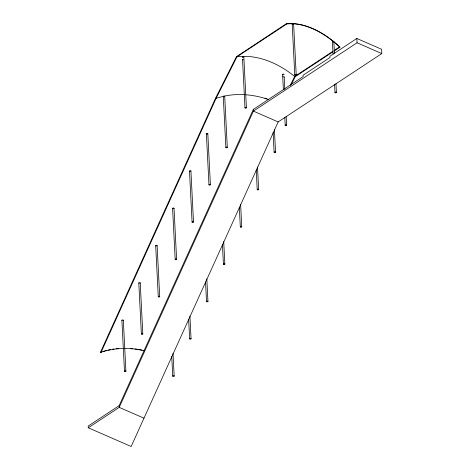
<?xml version="1.0" encoding="UTF-8"?>
<svg xmlns="http://www.w3.org/2000/svg" width="470" height="470" viewBox="0 0 470 470"><rect width="100%" height="100%" fill="white"/><g stroke="black" fill="none" stroke-linecap="round" stroke-linejoin="round"><path stroke-width="0.7" d="M123.034 348.511A73.755 59.714 24.4 0 0 105.515 350.955L100.463 352.277L215.483 98.33L236.416 56.717L286.318 23.735A81.322 50.314 56.6 0 1 339.986 47.159L333.935 51.148M101.062 352.336L216.083 98.389L237.009 56.782L286.806 23.947L290.454 23.741A81.322 50.314 56.6 0 1 335.656 43.469L339.986 47.159M119.151 405.651L253.336 109.398L303.132 76.557L303.068 75.265L329.987 57.516L329.922 56.224L356.836 38.475L381.581 49.274L381.805 53.58L278.17 121.918L131.159 446.5L88.284 427.788L88.196 426.067L119.151 405.651L119.239 407.373L88.284 427.788M290.16 85.505L294.69 76.487L332.836 51.336M291.265 84.547L295.225 76.675L332.725 51.941M334.047 50.537L339.493 46.941M381.805 53.58L357.053 42.782L253.424 111.12L119.239 407.373L143.985 418.177M216.071 98.148L215.483 98.33L225.764 95.821A73.755 59.714 24.4 0 1 244.382 94.676M236.416 56.717L236.998 56.541L236.522 56.57M237.009 56.782C258.012 54.162 278.722 63.485 294.69 76.487M286.318 23.735L286.806 23.947M278.17 121.918L253.424 111.12L253.336 109.398M356.836 38.475L357.053 42.782M333.841 41.566L334.429 53.186M335.974 83.689L336.414 92.402M332.407 41.671L333.036 54.021M334.581 84.518L334.987 92.508M293.627 24.017L296.206 74.853M292.199 24.123L294.772 74.959M284.18 77.004L284.808 89.429M286.177 116.472L286.618 125.243M282.611 74.507L283.387 89.758M284.785 117.359L285.19 125.349M274.404 129.632L275.549 152.215A0.717 0.388 -2.9 0 1 274.48 152.603A0.717 0.388 -2.9 0 1 274.462 151.928A0.717 0.388 -2.9 0 1 275.549 152.215M273.117 132.611L274.11 152.28M257.507 166.938L258.647 189.522A0.717 0.388 -2.9 0 1 257.584 189.909A0.717 0.388 -2.9 0 1 257.566 189.234A0.717 0.388 -2.9 0 1 258.647 189.522M256.221 169.917L257.213 189.586M243.83 56.852L246.409 107.689M242.532 59.561L244.976 107.794M240.611 204.244L241.75 226.828A0.717 0.388 -2.9 0 1 240.687 227.216A0.717 0.388 -2.9 0 1 240.663 226.54A0.717 0.388 -2.9 0 1 241.75 226.828M239.324 207.223L240.317 226.893M224.713 96.409L227.298 147.398A0.717 0.388 -2.9 0 1 226.234 147.786A0.717 0.388 -2.9 0 1 226.211 147.11A0.717 0.388 -2.9 0 1 227.298 147.398M223.279 96.473L225.864 147.463M223.714 241.551L224.854 264.134A0.717 0.388 -2.9 0 1 223.791 264.522A0.717 0.388 -2.9 0 1 223.767 263.846A0.717 0.388 -2.9 0 1 224.854 264.134M222.422 244.529L223.42 264.199M207.816 133.715L210.401 184.704A0.717 0.388 -2.9 0 1 209.338 185.092A0.717 0.388 -2.9 0 1 209.314 184.416A0.717 0.388 -2.9 0 1 210.401 184.704M206.383 133.78L208.968 184.769M206.812 278.857L207.957 301.44A0.717 0.388 -2.9 0 1 206.894 301.828A0.717 0.388 -2.9 0 1 206.871 301.153A0.717 0.388 -2.9 0 1 207.957 301.44M205.525 281.836L206.524 301.505M190.92 171.021L193.505 222.01A0.717 0.388 -2.9 0 1 192.442 222.398A0.717 0.388 -2.9 0 1 192.418 221.722A0.717 0.388 -2.9 0 1 193.505 222.01M189.486 171.086L192.071 222.075M189.915 316.163L191.061 338.747A0.717 0.388 -2.9 0 1 189.998 339.134A0.717 0.388 -2.9 0 1 189.974 338.459A0.717 0.388 -2.9 0 1 191.061 338.747M188.629 319.142L189.627 338.811M174.023 208.328L176.608 259.317A0.717 0.388 -2.9 0 1 175.539 259.704A0.717 0.388 -2.9 0 1 175.522 259.029A0.717 0.388 -2.9 0 1 176.608 259.317M172.59 208.392L175.175 259.381M173.019 353.469L174.164 376.053A0.717 0.388 -2.9 0 1 173.095 376.441A0.717 0.388 -2.9 0 1 173.078 375.765A0.717 0.388 -2.9 0 1 174.164 376.053M171.732 356.448L172.731 376.118M157.127 245.634L159.712 296.623A0.717 0.388 -2.9 0 1 158.643 297.011A0.717 0.388 -2.9 0 1 158.625 296.335A0.717 0.388 -2.9 0 1 159.712 296.623M155.693 245.698L158.272 296.688M140.23 282.94L142.815 333.929A0.717 0.388 -2.9 0 1 141.746 334.317A0.717 0.388 -2.9 0 1 141.728 333.641A0.717 0.388 -2.9 0 1 142.815 333.929M138.797 283.005L141.376 333.994M123.334 320.246L125.913 371.235A0.717 0.388 -2.9 0 1 124.85 371.623A0.717 0.388 -2.9 0 1 124.826 370.947A0.717 0.388 -2.9 0 1 125.913 371.235M121.894 320.311L124.48 371.3M332.531 41.859A0.717 0.388 -2.9 0 1 332.725 41.313A0.717 0.388 -2.9 0 1 333.724 41.378A0.717 0.388 -2.9 0 1 333.53 41.93M292.599 24.428A0.717 0.388 -2.9 0 1 292.269 23.917A0.717 0.388 -2.9 0 1 293.227 23.706A0.717 0.388 -2.9 0 1 293.556 24.217M243.789 59.743A0.717 0.388 -2.9 0 1 243.648 59.813M242.779 59.819A0.717 0.388 -2.9 0 1 242.708 59.273M243.654 57.14A0.717 0.388 -2.9 0 0 243.76 56.711A0.717 0.388 -2.9 0 0 243.066 56.518L242.884 56.547A0.717 0.388 -2.9 0 0 242.473 56.758M242.802 57.264A0.717 0.388 -2.9 0 1 242.643 57.217C241.868 56.788 243.842 56.153 242.52 57.146A0.717 0.388 -2.9 0 1 242.408 56.858M282.734 74.695A0.717 0.388 -2.9 0 1 282.981 74.131A0.717 0.388 -2.9 0 1 283.986 74.278A0.717 0.388 -2.9 0 1 283.563 74.818M282.922 76.822A0.717 0.388 -2.9 0 1 283.857 76.722A0.717 0.388 -2.9 0 1 284.103 77.203M223.497 96.738A0.717 0.388 -2.9 0 1 223.526 96.162A0.717 0.388 -2.9 0 1 224.578 96.191A0.717 0.388 -2.9 0 1 224.366 96.761M206.6 134.044A0.717 0.388 -2.9 0 1 206.63 133.468A0.717 0.388 -2.9 0 1 207.681 133.498A0.717 0.388 -2.9 0 1 207.47 134.067M189.586 171.274A0.717 0.388 -2.9 0 1 189.833 170.733A0.717 0.388 -2.9 0 1 190.82 170.827A0.717 0.388 -2.9 0 1 190.573 171.374M172.69 208.58A0.717 0.388 -2.9 0 1 172.937 208.04A0.717 0.388 -2.9 0 1 173.924 208.134A0.717 0.388 -2.9 0 1 173.677 208.68M155.793 245.886A0.717 0.388 -2.9 0 1 156.04 245.346A0.717 0.388 -2.9 0 1 157.027 245.44A0.717 0.388 -2.9 0 1 156.78 245.986M138.897 283.193A0.717 0.388 -2.9 0 1 139.144 282.652A0.717 0.388 -2.9 0 1 140.125 282.746A0.717 0.388 -2.9 0 1 139.884 283.293M122 320.499A0.717 0.388 -2.9 0 1 122.247 319.958A0.717 0.388 -2.9 0 1 123.228 320.052A0.717 0.388 -2.9 0 1 122.981 320.599M100.463 352.277A73.755 59.714 24.4 0 1 101.702 351.854M102.954 351.448A73.755 59.714 24.4 0 1 104.863 350.89M105.503 350.714A73.755 59.714 24.4 0 1 106.79 350.379M108.094 350.074A73.755 59.714 24.4 0 1 110.726 349.527M112.73 349.181A73.755 59.714 24.4 0 1 114.081 348.981M116.114 348.722A73.755 59.714 24.4 0 1 118.857 348.47M130.766 348.476A73.755 59.714 24.4 0 1 132.893 348.658M135.019 348.899A73.755 59.714 24.4 0 1 137.152 349.192M138.574 349.421A73.755 59.714 24.4 0 1 142.116 350.091M124.433 348.493A73.755 59.714 24.4 0 1 144.249 350.808M245.798 94.77A73.755 59.714 24.4 0 1 268.341 99.523M264.868 98.142A73.755 59.714 24.4 0 1 266.948 98.812M335.228 92.766A0.717 0.388 -2.9 0 0 336.408 92.508A0.717 0.388 -2.9 0 0 335.468 92.096A0.717 0.388 -2.9 0 0 335.228 92.766M295.019 75.218A0.717 0.388 -2.9 0 0 296.194 74.953A0.717 0.388 -2.9 0 0 295.254 74.548A0.717 0.388 -2.9 0 0 295.019 75.218M285.431 125.608A0.717 0.388 -2.9 0 0 286.612 125.343A0.717 0.388 -2.9 0 0 285.672 124.932A0.717 0.388 -2.9 0 0 285.431 125.608M245.222 108.053A0.717 0.388 -2.9 0 0 246.398 107.794A0.717 0.388 -2.9 0 0 245.458 107.383A0.717 0.388 -2.9 0 0 245.222 108.053"/></g></svg>
